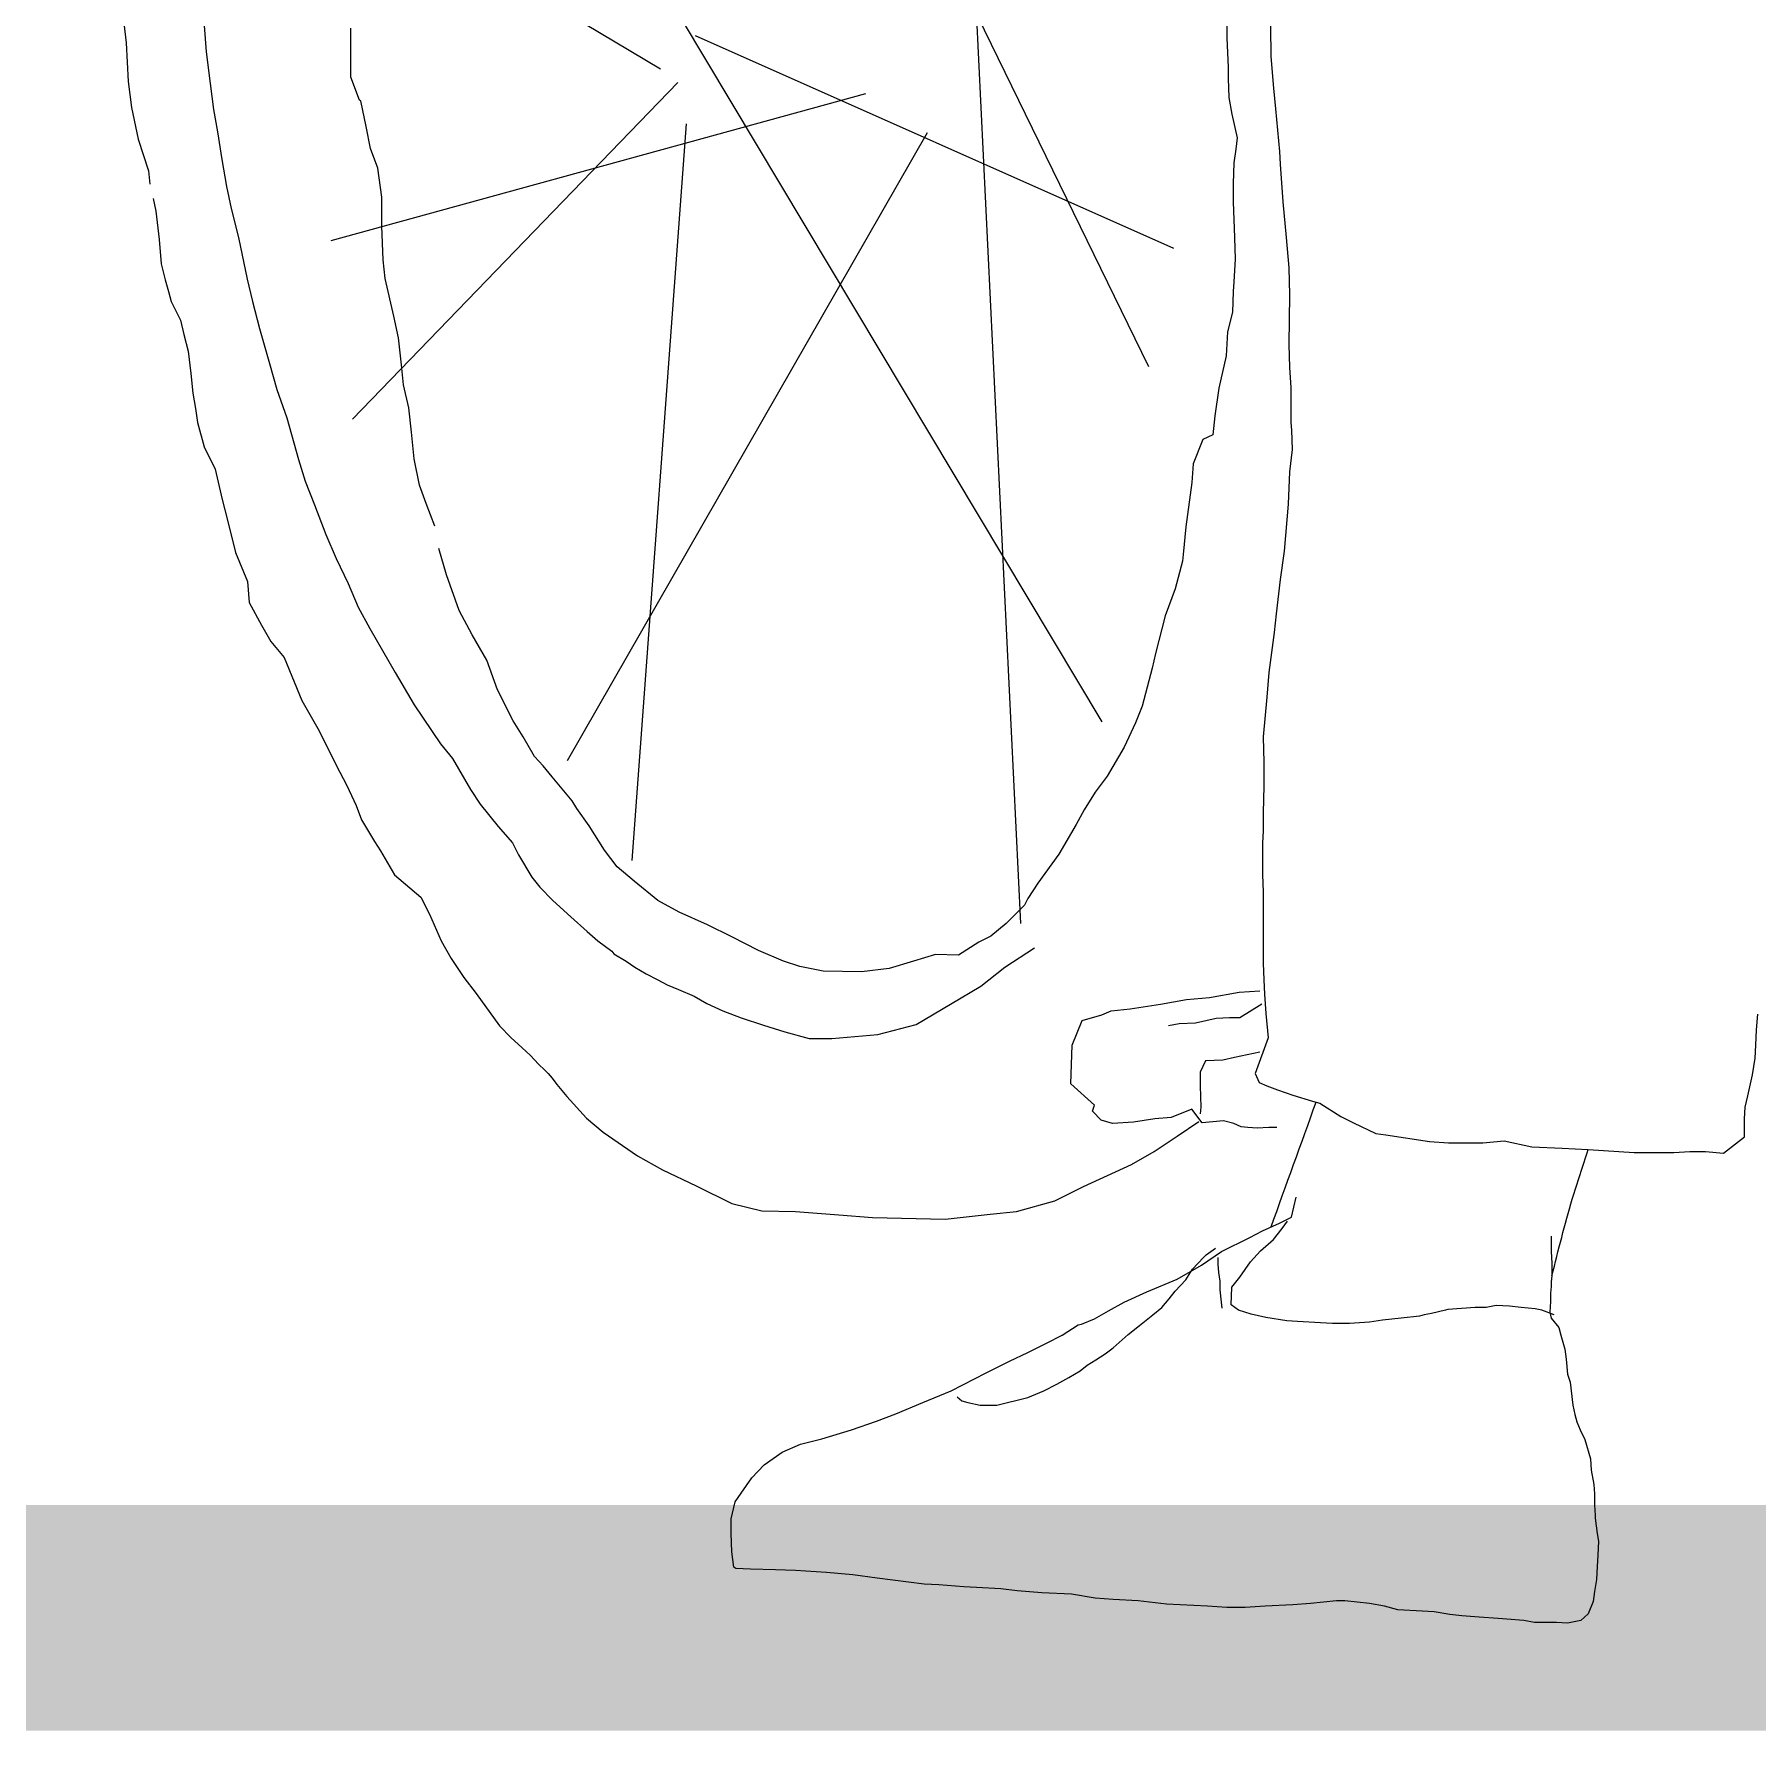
# Model space of a CAD drawing. Header units: millimetres. Extents: x 0 to 35, y -2 to 2.
# Drawn here: x 21.6774 to 22.0596, y -0.025 to 0.351 of the extents above; entities that cross this region are included whole.
import ezdxf

# ---------------------------------------------------------------- set-up
doc = ezdxf.new("R2010")
doc.units = ezdxf.units.MM
doc.layers.add('45-Biciklisti', color=7, linetype='Continuous')

# ---------------------------------------------------------------- blocks, each defined once
blk = doc.blocks.new('Cyclist 07 - Perspective view rear')
for p, q in [((-0.18371, 0.34335), (-0.26428, 0.39137)), ((-0.04851, 0.3593), (-0.04836, 0.34617)), ((-0.30312, 0.35661), (-0.30223, 0.34915)), ((-0.11493, 0.3583), (-0.07548, 0.27739)), ((-0.11372, 0.35614), (-0.10386, 0.15394)), ((-0.28491, 0.35303), (-0.28447, 0.34721)), ((-0.25238, 0.34154), (-0.25238, 0.35243)), ((-0.17914, 0.35448), (-0.08582, 0.19863)), ((-0.05806, 0.35512), (-0.05806, 0.3502)), ((-0.30223, 0.34915), (-0.30178, 0.34064)), ((-0.17602, 0.35083), (-0.06995, 0.30364)), ((-0.05806, 0.3502), (-0.05776, 0.34378)), ((-0.28447, 0.34721), (-0.28357, 0.3402)), ((-0.04836, 0.34617), (-0.04776, 0.33915)), ((-0.30178, 0.34064), (-0.30103, 0.33482)), ((-0.28357, 0.3402), (-0.28283, 0.33438)), ((-0.25044, 0.33646), (-0.25238, 0.34154)), ((-0.17986, 0.34036), (-0.25202, 0.26576)), ((-0.05776, 0.34378), (-0.05776, 0.34124)), ((-0.05776, 0.34124), (-0.05761, 0.33706)), ((-0.13826, 0.33787), (-0.25683, 0.3053)), ((-0.25014, 0.33632), (-0.25044, 0.33646)), ((-0.05761, 0.33706), (-0.05701, 0.33333)), ((-0.04776, 0.33915), (-0.04731, 0.33452)), ((-0.30103, 0.33482), (-0.29954, 0.32781)), ((-0.28283, 0.33438), (-0.28193, 0.32945)), ((-0.24895, 0.33064), (-0.25014, 0.33632)), ((-0.05701, 0.33333), (-0.05582, 0.32811)), ((-0.04731, 0.33452), (-0.04642, 0.32512)), ((-0.28193, 0.32945), (-0.28103, 0.32333)), ((-0.24805, 0.32572), (-0.24895, 0.33064)), ((-0.12455, 0.32923), (-0.2044, 0.18999)), ((-0.18996, 0.1679), (-0.17794, 0.33122)), ((-0.29954, 0.32781), (-0.2973, 0.32079)), ((-0.24641, 0.32139), (-0.24805, 0.32572)), ((-0.05612, 0.32557), (-0.05657, 0.32258)), ((-0.05582, 0.32811), (-0.05612, 0.32557)), ((-0.04642, 0.32512), (-0.04627, 0.32229)), ((-0.28103, 0.32333), (-0.27999, 0.31736)), ((-0.24551, 0.31497), (-0.24641, 0.32139)), ((-0.05657, 0.32258), (-0.05671, 0.31796)), ((-0.04627, 0.32229), (-0.04567, 0.31393)), ((-0.2973, 0.32079), (-0.297, 0.31781)), ((-0.27999, 0.31736), (-0.27894, 0.31244)), ((-0.05671, 0.31796), (-0.05671, 0.31393)), ((-0.29626, 0.31467), (-0.29566, 0.31184)), ((-0.24551, 0.30856), (-0.24551, 0.31497)), ((-0.05671, 0.31393), (-0.05642, 0.30602)), ((-0.04567, 0.31393), (-0.04492, 0.30602)), ((-0.29566, 0.31184), (-0.29491, 0.30557)), ((-0.27894, 0.31244), (-0.2773, 0.30602)), ((-0.2773, 0.30602), (-0.27536, 0.29676)), ((-0.24521, 0.30109), (-0.24551, 0.30856)), ((-0.05642, 0.30602), (-0.05627, 0.30124)), ((-0.04492, 0.30602), (-0.04433, 0.2993)), ((-0.29491, 0.30557), (-0.29447, 0.3002)), ((-0.29447, 0.3002), (-0.29357, 0.29662)), ((-0.24477, 0.29691), (-0.24521, 0.30109)), ((-0.05627, 0.30124), (-0.05657, 0.29617)), ((-0.04433, 0.2993), (-0.04418, 0.29333)), ((-0.29357, 0.29662), (-0.29282, 0.29408)), ((-0.27536, 0.29676), (-0.27417, 0.29184)), ((-0.24283, 0.28856), (-0.24477, 0.29691)), ((-0.05657, 0.29617), (-0.05671, 0.29408)), ((-0.29282, 0.29408), (-0.29223, 0.29184)), ((-0.29223, 0.29184), (-0.29059, 0.28856)), ((-0.27417, 0.29184), (-0.27268, 0.28587)), ((-0.05671, 0.29408), (-0.05686, 0.28945)), ((-0.04418, 0.29333), (-0.04433, 0.28229)), ((-0.29059, 0.28856), (-0.29014, 0.28766)), ((-0.29014, 0.28766), (-0.28939, 0.28453)), ((-0.24178, 0.28378), (-0.24283, 0.28856)), ((-0.05686, 0.28945), (-0.05791, 0.28512)), ((-0.28939, 0.28453), (-0.2885, 0.2808)), ((-0.27268, 0.28587), (-0.27044, 0.27811)), ((-0.24118, 0.27781), (-0.24178, 0.28378)), ((-0.05791, 0.28512), (-0.05821, 0.27975)), ((-0.2885, 0.2808), (-0.2879, 0.27587)), ((-0.05821, 0.27975), (-0.05985, 0.27259)), ((-0.04433, 0.28229), (-0.04418, 0.27721)), ((-0.2879, 0.27587), (-0.28745, 0.27154)), ((-0.27044, 0.27811), (-0.2688, 0.27229)), ((-0.24074, 0.27333), (-0.24118, 0.27781)), ((-0.04418, 0.27721), (-0.04388, 0.27274)), ((-0.28745, 0.27154), (-0.28685, 0.26811)), ((-0.2688, 0.27229), (-0.26656, 0.26602)), ((-0.23954, 0.26826), (-0.24074, 0.27333)), ((-0.05985, 0.27259), (-0.06074, 0.26647)), ((-0.04388, 0.27274), (-0.04388, 0.26497)), ((-0.28685, 0.26811), (-0.28641, 0.26497)), ((-0.23895, 0.26289), (-0.23954, 0.26826)), ((-0.28641, 0.26497), (-0.28491, 0.2596)), ((-0.26656, 0.26602), (-0.26402, 0.25677)), ((-0.06074, 0.26647), (-0.06119, 0.26229)), ((-0.04388, 0.26497), (-0.04373, 0.26333)), ((-0.23835, 0.25692), (-0.23895, 0.26289)), ((-0.06343, 0.26124), (-0.06552, 0.25587)), ((-0.06119, 0.26229), (-0.06343, 0.26124)), ((-0.04373, 0.26333), (-0.04358, 0.259)), ((-0.28491, 0.2596), (-0.28245, 0.25468)), ((-0.26402, 0.25677), (-0.26253, 0.25199)), ((-0.23716, 0.25109), (-0.23835, 0.25692)), ((-0.04358, 0.259), (-0.04418, 0.25408)), ((-0.28245, 0.25468), (-0.28096, 0.24796)), ((-0.06552, 0.25587), (-0.06582, 0.25169)), ((-0.04418, 0.25408), (-0.04448, 0.24692)), ((-0.26253, 0.25199), (-0.26044, 0.24677)), ((-0.23566, 0.24707), (-0.23716, 0.25109)), ((-0.06582, 0.25169), (-0.06716, 0.24184)), ((-0.28096, 0.24796), (-0.27977, 0.24333)), ((-0.26044, 0.24677), (-0.2579, 0.2402)), ((-0.23372, 0.24199), (-0.23566, 0.24707)), ((-0.04448, 0.24692), (-0.04537, 0.23647)), ((-0.27977, 0.24333), (-0.27798, 0.23617)), ((-0.06716, 0.24184), (-0.06776, 0.23572)), ((-0.2579, 0.2402), (-0.25566, 0.23483)), ((-0.23119, 0.23124), (-0.23283, 0.23707)), ((-0.27798, 0.23617), (-0.27529, 0.22975)), ((-0.25566, 0.23483), (-0.25298, 0.2293)), ((-0.06791, 0.23423), (-0.06955, 0.22811)), ((-0.06776, 0.23572), (-0.06791, 0.23423)), ((-0.04537, 0.23647), (-0.04627, 0.2302)), ((-0.27529, 0.22975), (-0.27491, 0.22513)), ((-0.22835, 0.22333), (-0.23119, 0.23124)), ((-0.04627, 0.2302), (-0.04716, 0.22259)), ((-0.25298, 0.2293), (-0.25074, 0.22408)), ((-0.06955, 0.22811), (-0.07179, 0.22214)), ((-0.27491, 0.22513), (-0.27223, 0.22005)), ((-0.25074, 0.22408), (-0.2482, 0.2193)), ((-0.22551, 0.21796), (-0.22835, 0.22333)), ((-0.07179, 0.22214), (-0.07388, 0.21378)), ((-0.04716, 0.22259), (-0.04761, 0.21841)), ((-0.27223, 0.22005), (-0.27014, 0.21647)), ((-0.2482, 0.2193), (-0.24253, 0.2096)), ((-0.22223, 0.21229), (-0.22551, 0.21796)), ((-0.04761, 0.21841), (-0.0488, 0.2096)), ((-0.27014, 0.21647), (-0.26715, 0.21289)), ((-0.26715, 0.21289), (-0.26327, 0.20336)), ((-0.21984, 0.20572), (-0.22223, 0.21229)), ((-0.07462, 0.2105), (-0.07686, 0.20214)), ((-0.07388, 0.21378), (-0.07462, 0.2105)), ((-0.24253, 0.2096), (-0.23835, 0.20244)), ((-0.0488, 0.2096), (-0.04925, 0.20408)), ((-0.26327, 0.20336), (-0.25939, 0.19664)), ((-0.21641, 0.19886), (-0.21984, 0.20572)), ((-0.04925, 0.20408), (-0.05, 0.19528)), ((-0.23835, 0.20244), (-0.23253, 0.19378)), ((-0.21417, 0.19528), (-0.21641, 0.19886)), ((-0.07686, 0.20214), (-0.07836, 0.19841)), ((-0.25939, 0.19664), (-0.25566, 0.18903)), ((-0.21163, 0.19095), (-0.21417, 0.19528)), ((-0.07836, 0.19841), (-0.08089, 0.19304)), ((-0.05, 0.19528), (-0.04985, 0.1896)), ((-0.23253, 0.19378), (-0.22984, 0.1905)), ((-0.08089, 0.19304), (-0.08462, 0.18662)), ((-0.25566, 0.18903), (-0.25327, 0.18455)), ((-0.22984, 0.1905), (-0.22581, 0.18363)), ((-0.20969, 0.18886), (-0.21163, 0.19095)), ((-0.20775, 0.18647), (-0.20969, 0.18886)), ((-0.04985, 0.1896), (-0.04985, 0.18438)), ((-0.25327, 0.18455), (-0.25118, 0.18008)), ((-0.22581, 0.18363), (-0.22372, 0.18035)), ((-0.20328, 0.1811), (-0.20775, 0.18647)), ((-0.08462, 0.18662), (-0.08731, 0.18304)), ((-0.04985, 0.18438), (-0.05, 0.17856)), ((-0.25118, 0.18008), (-0.25, 0.17692)), ((-0.22372, 0.18035), (-0.21969, 0.17543)), ((-0.20223, 0.17946), (-0.20328, 0.1811)), ((-0.08731, 0.18304), (-0.0897, 0.17916)), ((-0.25, 0.17692), (-0.24717, 0.17214)), ((-0.19954, 0.17558), (-0.20223, 0.17946)), ((-0.09149, 0.17587), (-0.09537, 0.16931)), ((-0.0897, 0.17916), (-0.09149, 0.17587)), ((-0.05, 0.17856), (-0.05, 0.17438)), ((-0.24717, 0.17214), (-0.24583, 0.17005)), ((-0.21969, 0.17543), (-0.21656, 0.17184)), ((-0.19611, 0.1702), (-0.19954, 0.17558)), ((-0.05, 0.17438), (-0.05015, 0.17184)), ((-0.24583, 0.17005), (-0.24269, 0.16468)), ((-0.21656, 0.17184), (-0.21522, 0.16916)), ((-0.21522, 0.16916), (-0.21223, 0.16423)), ((-0.19328, 0.16647), (-0.19611, 0.1702)), ((-0.09537, 0.16931), (-0.1, 0.16289)), ((-0.05015, 0.17184), (-0.05015, 0.16468)), ((-0.24269, 0.16468), (-0.23686, 0.15975)), ((-0.18955, 0.16334), (-0.19328, 0.16647)), ((-0.05015, 0.16468), (-0.05, 0.16095)), ((-0.21223, 0.16423), (-0.21044, 0.16199)), ((-0.21044, 0.16199), (-0.2076, 0.15901)), ((-0.18432, 0.15901), (-0.18955, 0.16334)), ((-0.1, 0.16289), (-0.10223, 0.15946)), ((-0.05, 0.16095), (-0.05, 0.15214)), ((-0.23686, 0.15975), (-0.23492, 0.15602)), ((-0.2076, 0.15901), (-0.20357, 0.15543)), ((-0.17955, 0.15647), (-0.18432, 0.15901)), ((-0.10298, 0.15796), (-0.10701, 0.15393)), ((-0.10223, 0.15946), (-0.10298, 0.15796)), ((-0.23492, 0.15602), (-0.23238, 0.15005)), ((-0.20357, 0.15543), (-0.19999, 0.15214)), ((-0.17328, 0.15364), (-0.17955, 0.15647)), ((-0.1679, 0.15095), (-0.17328, 0.15364)), ((-0.10701, 0.15393), (-0.11044, 0.1511)), ((-0.23238, 0.15005), (-0.23014, 0.14617)), ((-0.19999, 0.15214), (-0.1976, 0.15005)), ((-0.1976, 0.15005), (-0.19447, 0.14782)), ((-0.16193, 0.14796), (-0.1679, 0.15095)), ((-0.11313, 0.14976), (-0.11761, 0.14692)), ((-0.11044, 0.1511), (-0.11313, 0.14976)), ((-0.05, 0.15214), (-0.05, 0.14513)), ((-0.23014, 0.14617), (-0.2273, 0.14199)), ((-0.19447, 0.14782), (-0.19402, 0.14722)), ((-0.19402, 0.14722), (-0.19134, 0.14558)), ((-0.19134, 0.14558), (-0.1894, 0.14423)), ((-0.15641, 0.14558), (-0.16193, 0.14796)), ((-0.15283, 0.14438), (-0.15641, 0.14558)), ((-0.12761, 0.14558), (-0.13298, 0.14393)), ((-0.12268, 0.14707), (-0.12761, 0.14558)), ((-0.11761, 0.14692), (-0.12268, 0.14707)), ((-0.10731, 0.14423), (-0.10074, 0.14856)), ((-0.2273, 0.14199), (-0.22462, 0.13841)), ((-0.1894, 0.14423), (-0.18686, 0.14274)), ((-0.18686, 0.14274), (-0.18432, 0.1414)), ((-0.14761, 0.14334), (-0.15283, 0.14438)), ((-0.1391, 0.14319), (-0.14761, 0.14334)), ((-0.13298, 0.14393), (-0.1391, 0.14319)), ((-0.11268, 0.14005), (-0.10731, 0.14423)), ((-0.05, 0.14513), (-0.04985, 0.1414)), ((-0.22462, 0.13841), (-0.21939, 0.13125)), ((-0.18432, 0.1414), (-0.18223, 0.14035)), ((-0.18223, 0.14035), (-0.17969, 0.13931)), ((-0.17969, 0.13931), (-0.17626, 0.13782)), ((-0.17626, 0.13782), (-0.17343, 0.13617)), ((-0.1194, 0.13602), (-0.11268, 0.14005)), ((-0.06194, 0.13752), (-0.05537, 0.13871)), ((-0.05537, 0.13871), (-0.05074, 0.13901)), ((-0.04985, 0.1414), (-0.0497, 0.13826)), ((-0.0497, 0.13826), (-0.0494, 0.13394)), ((-0.17343, 0.13617), (-0.16984, 0.13453)), ((-0.16984, 0.13453), (-0.16581, 0.13304)), ((-0.12701, 0.13155), (-0.1194, 0.13602)), ((-0.08582, 0.13364), (-0.08373, 0.13453)), ((-0.08373, 0.13453), (-0.07955, 0.13498)), ((-0.07955, 0.13498), (-0.07283, 0.13602)), ((-0.07283, 0.13602), (-0.06701, 0.13707)), ((-0.06701, 0.13707), (-0.06194, 0.13752)), ((-0.0503, 0.13602), (-0.05522, 0.13304)), ((-0.0494, 0.13394), (-0.04895, 0.12856)), ((0.0594, 0.13035), (0.0597, 0.13379)), ((-0.21939, 0.13125), (-0.21686, 0.12856)), ((-0.16581, 0.13304), (-0.16089, 0.1314)), ((-0.16089, 0.1314), (-0.15611, 0.12991)), ((-0.13552, 0.12931), (-0.12701, 0.13155)), ((-0.09238, 0.12692), (-0.09015, 0.13244)), ((-0.09015, 0.13244), (-0.08582, 0.13364)), ((-0.06865, 0.1317), (-0.07104, 0.13125)), ((-0.06507, 0.13185), (-0.06865, 0.1317)), ((-0.06045, 0.13289), (-0.06507, 0.13185)), ((-0.05746, 0.13304), (-0.06045, 0.13289)), ((-0.05522, 0.13304), (-0.05746, 0.13304)), ((0.05925, 0.12692), (0.0594, 0.13035)), ((-0.21686, 0.12856), (-0.21447, 0.12647)), ((-0.21447, 0.12647), (-0.21253, 0.12468)), ((-0.15611, 0.12991), (-0.15074, 0.12841)), ((-0.15074, 0.12841), (-0.14567, 0.12841)), ((-0.14567, 0.12841), (-0.13552, 0.12931)), ((-0.09268, 0.11841), (-0.09238, 0.12692)), ((-0.04895, 0.12856), (-0.05179, 0.12065)), ((0.0591, 0.12408), (0.05925, 0.12692)), ((-0.21253, 0.12468), (-0.21074, 0.12274)), ((-0.21074, 0.12274), (-0.20939, 0.1214)), ((-0.06283, 0.12349), (-0.06403, 0.12095)), ((-0.05895, 0.12364), (-0.06283, 0.12349)), ((-0.05642, 0.12423), (-0.05895, 0.12364)), ((-0.05074, 0.12543), (-0.05642, 0.12423)), ((0.05851, 0.12035), (0.0591, 0.12408)), ((-0.20939, 0.1214), (-0.20865, 0.12065)), ((-0.20865, 0.12065), (-0.20775, 0.11961)), ((-0.20775, 0.11961), (-0.20671, 0.11826)), ((-0.06403, 0.12095), (-0.06403, 0.11797)), ((-0.05179, 0.12065), (-0.05089, 0.11871)), ((-0.05089, 0.11871), (-0.04925, 0.11797)), ((0.05746, 0.11573), (0.05851, 0.12035)), ((-0.20671, 0.11826), (-0.20447, 0.11558)), ((-0.20447, 0.11558), (-0.20014, 0.1108)), ((-0.08746, 0.11364), (-0.09268, 0.11841)), ((-0.06403, 0.11797), (-0.06388, 0.11319)), ((-0.04925, 0.11797), (-0.04686, 0.11707)), ((-0.04686, 0.11707), (-0.04343, 0.11588)), ((-0.04343, 0.11588), (-0.0391, 0.11453)), ((0.05686, 0.11319), (0.05746, 0.11573)), ((-0.08791, 0.11229), (-0.08746, 0.11364)), ((-0.08597, 0.11035), (-0.08791, 0.11229)), ((-0.07045, 0.11095), (-0.07403, 0.11065)), ((-0.06582, 0.11274), (-0.07045, 0.11095)), ((-0.06358, 0.10976), (-0.06582, 0.11274)), ((-0.06388, 0.11319), (-0.06403, 0.1117)), ((-0.0391, 0.11453), (-0.03746, 0.11409)), ((-0.03746, 0.11409), (-0.03283, 0.1111)), ((-0.03283, 0.1111), (-0.03, 0.10976)), ((0.05671, 0.11065), (0.05686, 0.11319)), ((-0.20014, 0.1108), (-0.19641, 0.10767)), ((-0.19641, 0.10767), (-0.1888, 0.10244)), ((-0.08343, 0.10961), (-0.08597, 0.11035)), ((-0.0788, 0.10991), (-0.08343, 0.10961)), ((-0.07403, 0.11065), (-0.0788, 0.10991)), ((-0.0691, 0.10677), (-0.06433, 0.11006)), ((-0.0588, 0.1102), (-0.06358, 0.10976)), ((-0.05657, 0.10961), (-0.0588, 0.1102)), ((-0.05492, 0.10886), (-0.05657, 0.10961)), ((-0.05343, 0.10871), (-0.05492, 0.10886)), ((-0.05134, 0.10856), (-0.05343, 0.10871)), ((-0.0488, 0.10871), (-0.05134, 0.10856)), ((-0.04701, 0.10871), (-0.0488, 0.10871)), ((-0.03, 0.10976), (-0.02507, 0.10737)), ((-0.02507, 0.10737), (-0.02283, 0.10707)), ((-0.02283, 0.10707), (-0.01313, 0.10558)), ((0.05671, 0.10841), (0.05671, 0.11065)), ((0.05671, 0.10662), (0.05671, 0.10841)), ((-0.07925, 0.1005), (-0.07418, 0.10334)), ((-0.07418, 0.10334), (-0.0691, 0.10677)), ((-0.01313, 0.10558), (-0.00895, 0.10528)), ((-0.00895, 0.10528), (-0.00134, 0.10528)), ((-0.00134, 0.10528), (0.00343, 0.10573)), ((0.00343, 0.10573), (0.00955, 0.10438)), ((0.00955, 0.10438), (0.01627, 0.10409)), ((0.01627, 0.10409), (0.02209, 0.10379)), ((0.02209, 0.10379), (0.03224, 0.10319)), ((0.03224, 0.10319), (0.04104, 0.10319)), ((0.04104, 0.10319), (0.04463, 0.10334)), ((0.04463, 0.10334), (0.04806, 0.10334)), ((0.04806, 0.10334), (0.05209, 0.10304)), ((0.05209, 0.10304), (0.05671, 0.10662)), ((-0.1888, 0.10244), (-0.18328, 0.09931)), ((-0.08985, 0.09558), (-0.07925, 0.1005)), ((-0.18328, 0.09931), (-0.17581, 0.09573)), ((-0.17581, 0.09573), (-0.1679, 0.09185)), ((-0.09627, 0.09244), (-0.08985, 0.09558)), ((-0.1679, 0.09185), (-0.16119, 0.09021)), ((-0.10477, 0.09006), (-0.09627, 0.09244)), ((-0.04373, 0.0888), (-0.04268, 0.09328)), ((-0.16119, 0.09021), (-0.15373, 0.09006)), ((-0.15373, 0.09006), (-0.14417, 0.08931)), ((-0.14417, 0.08931), (-0.13671, 0.08871)), ((-0.13671, 0.08871), (-0.12059, 0.08841)), ((-0.12059, 0.08841), (-0.11059, 0.08946)), ((-0.11059, 0.08946), (-0.10477, 0.09006)), ((-0.04642, 0.08746), (-0.04373, 0.0888)), ((-0.04582, 0.08627), (-0.04463, 0.08791)), ((-0.05925, 0.08119), (-0.05298, 0.08433)), ((-0.05298, 0.08433), (-0.05015, 0.08582)), ((-0.05015, 0.08582), (-0.04642, 0.08746)), ((-0.04776, 0.08388), (-0.04582, 0.08627)), ((0.01388, 0.08462), (0.01388, 0.08313)), ((-0.06373, 0.07821), (-0.05925, 0.08119)), ((-0.06328, 0.07985), (-0.06268, 0.08044)), ((-0.06268, 0.08044), (-0.06059, 0.08194)), ((-0.05283, 0.07895), (-0.0506, 0.08134)), ((-0.0506, 0.08134), (-0.04776, 0.08388)), ((0.01388, 0.08313), (0.01388, 0.08313)), ((0.01388, 0.08313), (0.01388, 0.08119)), ((0.01388, 0.08119), (0.01403, 0.07865)), ((-0.0691, 0.07507), (-0.06373, 0.07821)), ((-0.06716, 0.07492), (-0.06567, 0.07731)), ((-0.06567, 0.07731), (-0.06328, 0.07985)), ((-0.06, 0.07836), (-0.06, 0.07985)), ((-0.05985, 0.07656), (-0.06, 0.07836)), ((-0.05955, 0.07462), (-0.05985, 0.07656)), ((-0.05522, 0.07552), (-0.05283, 0.07895)), ((0.01403, 0.07865), (0.01403, 0.07746)), ((0.01403, 0.07746), (0.01403, 0.07582)), ((-0.07582, 0.07224), (-0.0691, 0.07507)), ((-0.06955, 0.07239), (-0.06716, 0.07492)), ((-0.05955, 0.07268), (-0.05955, 0.07462)), ((-0.05925, 0.07), (-0.05955, 0.07268)), ((-0.05716, 0.0694), (-0.05701, 0.07328)), ((-0.05701, 0.07328), (-0.05522, 0.07552)), ((0.01388, 0.07343), (0.01373, 0.07194)), ((0.01403, 0.07582), (0.01388, 0.07447)), ((0.01388, 0.07447), (0.01388, 0.07343)), ((-0.08433, 0.06806), (-0.08089, 0.07)), ((-0.08089, 0.07), (-0.07582, 0.07224)), ((-0.07447, 0.06716), (-0.07253, 0.0688)), ((-0.07253, 0.0688), (-0.07089, 0.07074)), ((-0.07089, 0.07074), (-0.06955, 0.07239)), ((-0.0591, 0.06865), (-0.05925, 0.07)), ((-0.05552, 0.06821), (-0.05716, 0.0694)), ((-0.00298, 0.0688), (-0.0091, 0.06836)), ((-0.0006, 0.0688), (-0.00298, 0.0688)), ((0.00164, 0.06925), (-0.0006, 0.0688)), ((0.00463, 0.0691), (0.00164, 0.06925)), ((0.00716, 0.0688), (0.00463, 0.0691)), ((0.0103, 0.0685), (0.00716, 0.0688)), ((0.01373, 0.07015), (0.01358, 0.06776)), ((0.01373, 0.07194), (0.01373, 0.07015)), ((-0.09104, 0.06492), (-0.0903, 0.06507)), ((-0.0903, 0.06507), (-0.08746, 0.06627)), ((-0.08746, 0.06627), (-0.08433, 0.06806)), ((-0.07746, 0.06477), (-0.07447, 0.06716)), ((-0.05268, 0.06731), (-0.05552, 0.06821)), ((-0.0494, 0.06656), (-0.05268, 0.06731)), ((-0.04477, 0.06582), (-0.0494, 0.06656)), ((-0.04239, 0.06567), (-0.04477, 0.06582)), ((-0.03731, 0.06537), (-0.04239, 0.06567)), ((-0.03463, 0.06522), (-0.03731, 0.06537)), ((-0.03089, 0.06522), (-0.03463, 0.06522)), ((-0.02642, 0.06552), (-0.03089, 0.06522)), ((-0.02358, 0.06597), (-0.02642, 0.06552)), ((-0.0194, 0.06642), (-0.02358, 0.06597)), ((-0.01537, 0.06686), (-0.0194, 0.06642)), ((-0.01433, 0.06716), (-0.01537, 0.06686)), ((-0.01269, 0.06746), (-0.01433, 0.06716)), ((-0.00955, 0.06821), (-0.01269, 0.06746)), ((-0.0091, 0.06836), (-0.00955, 0.06821)), ((0.01179, 0.06821), (0.0103, 0.0685)), ((0.01448, 0.06716), (0.01179, 0.06821)), ((0.01358, 0.06776), (0.01388, 0.06642)), ((0.01388, 0.06642), (0.01552, 0.06433)), ((-0.09806, 0.06089), (-0.09462, 0.06268)), ((-0.09462, 0.06268), (-0.09104, 0.06492)), ((-0.08194, 0.06104), (-0.08, 0.06283)), ((-0.08, 0.06283), (-0.07746, 0.06477)), ((0.01552, 0.06433), (0.01597, 0.06268)), ((0.01597, 0.06268), (0.01687, 0.05955)), ((-0.10626, 0.05686), (-0.10223, 0.0588)), ((-0.10223, 0.0588), (-0.09806, 0.06089)), ((-0.08716, 0.05716), (-0.08507, 0.05851)), ((-0.08507, 0.05851), (-0.08328, 0.05985)), ((-0.08328, 0.05985), (-0.08194, 0.06104)), ((0.01687, 0.05955), (0.01716, 0.05731)), ((-0.11925, 0.0503), (-0.11149, 0.05433)), ((-0.11149, 0.05433), (-0.10626, 0.05686)), ((-0.09313, 0.05328), (-0.09059, 0.05477)), ((-0.09059, 0.05477), (-0.0891, 0.05597)), ((-0.0891, 0.05597), (-0.08716, 0.05716)), ((0.01716, 0.05731), (0.01746, 0.05403)), ((0.01746, 0.05403), (0.01776, 0.05313)), ((-0.12552, 0.04776), (-0.11925, 0.0503)), ((-0.10223, 0.0488), (-0.09865, 0.0503)), ((-0.09865, 0.0503), (-0.09582, 0.05179)), ((-0.09582, 0.05179), (-0.09313, 0.05328)), ((0.01776, 0.05313), (0.01806, 0.05224)), ((0.01806, 0.05224), (0.01866, 0.04716)), ((-0.13149, 0.04522), (-0.12552, 0.04776)), ((-0.11791, 0.04895), (-0.11686, 0.04806)), ((-0.11686, 0.04806), (-0.11552, 0.04776)), ((-0.11552, 0.04776), (-0.11283, 0.04716)), ((-0.11283, 0.04716), (-0.1091, 0.04716)), ((-0.1091, 0.04716), (-0.10223, 0.0488)), ((0.01866, 0.04716), (0.0191, 0.04507)), ((-0.14134, 0.04164), (-0.13582, 0.04358)), ((-0.13582, 0.04358), (-0.13149, 0.04522)), ((0.0191, 0.04507), (0.01955, 0.04343)), ((0.01955, 0.04343), (0.0203, 0.04164)), ((-0.15671, 0.03672), (-0.15268, 0.03851)), ((-0.15268, 0.03851), (-0.1479, 0.0397)), ((-0.1479, 0.0397), (-0.14134, 0.04164)), ((0.0203, 0.04164), (0.02134, 0.03955)), ((0.02134, 0.03955), (0.02254, 0.03522)), ((-0.16074, 0.03388), (-0.15671, 0.03672)), ((0.02254, 0.03522), (0.02269, 0.03269)), ((-0.16581, 0.02761), (-0.16343, 0.03104)), ((-0.16343, 0.03104), (-0.16074, 0.03388)), ((0.02269, 0.03269), (0.02328, 0.02955)), ((-0.16716, 0.02567), (-0.16581, 0.02761)), ((0.02328, 0.02955), (0.02343, 0.02746)), ((0.02343, 0.02746), (0.02343, 0.02507)), ((-0.16805, 0.02194), (-0.16716, 0.02567)), ((0.02343, 0.02507), (0.02358, 0.02269)), ((-0.16805, 0.01866), (-0.16805, 0.02194)), ((0.02358, 0.02269), (0.02358, 0.02209)), ((0.02358, 0.02209), (0.02403, 0.01866)), ((-0.1679, 0.01463), (-0.16805, 0.01866)), ((0.02403, 0.01866), (0.02433, 0.01701)), ((0.02433, 0.01701), (0.02418, 0.01388)), ((-0.16746, 0.01119), (-0.1679, 0.01463)), ((0.02418, 0.01388), (0.02403, 0.01134)), ((-0.16701, 0.0109), (-0.16746, 0.01119)), ((-0.16373, 0.01075), (-0.16701, 0.0109)), ((-0.1582, 0.0106), (-0.16373, 0.01075)), ((-0.15373, 0.01045), (-0.1582, 0.0106)), ((-0.14686, 0.01), (-0.15373, 0.01045)), ((-0.14104, 0.00955), (-0.14686, 0.01)), ((-0.13567, 0.00881), (-0.14104, 0.00955)), ((-0.12522, 0.00746), (-0.13567, 0.00881)), ((0.02388, 0.00851), (0.02343, 0.00582)), ((0.02403, 0.01134), (0.02388, 0.00851)), ((-0.12194, 0.00731), (-0.12522, 0.00746)), ((-0.11641, 0.00687), (-0.12194, 0.00731)), ((-0.11358, 0.00672), (-0.11641, 0.00687)), ((-0.1082, 0.00642), (-0.11358, 0.00672)), ((-0.10462, 0.00597), (-0.1082, 0.00642)), ((-0.0991, 0.00552), (-0.10462, 0.00597)), ((-0.09253, 0.00522), (-0.0991, 0.00552)), ((-0.08731, 0.00433), (-0.09253, 0.00522)), ((-0.08328, 0.00403), (-0.08731, 0.00433)), ((-0.07776, 0.00373), (-0.08328, 0.00403)), ((0.02343, 0.00582), (0.02313, 0.00358)), ((-0.07149, 0.00298), (-0.07776, 0.00373)), ((-0.06239, 0.00254), (-0.07149, 0.00298)), ((-0.05806, 0.00224), (-0.06239, 0.00254)), ((-0.05403, 0.00224), (-0.05806, 0.00224)), ((-0.04955, 0.00254), (-0.05403, 0.00224)), ((-0.04343, 0.00284), (-0.04955, 0.00254)), ((-0.03955, 0.00313), (-0.04343, 0.00284)), ((-0.03373, 0.00373), (-0.03955, 0.00313)), ((-0.03194, 0.00373), (-0.03373, 0.00373)), ((-0.02642, 0.00313), (-0.03194, 0.00373)), ((-0.02313, 0.00254), (-0.02642, 0.00313)), ((-0.02015, 0.00179), (-0.02313, 0.00254)), ((-0.01478, 0.00149), (-0.02015, 0.00179)), ((-0.01209, 0.00134), (-0.01478, 0.00149)), ((-0.00866, 0.00075), (-0.01209, 0.00134)), ((-0.00597, 0.00045), (-0.00866, 0.00075)), ((-0.00209, 0.00015), (-0.00597, 0.00045)), ((0.00209, -0.00015), (-0.00209, 0.00015)), ((0.02209, 0.0009), (0.02045, -0.0006)), ((0.02313, 0.00358), (0.02209, 0.0009)), ((0.00403, -0.0003), (0.00209, -0.00015)), ((0.00776, -0.0006), (0.00403, -0.0003)), ((0.01015, -0.00104), (0.00776, -0.0006)), ((0.01134, -0.00104), (0.01015, -0.00104)), ((0.01358, -0.00104), (0.01134, -0.00104)), ((0.01507, -0.00104), (0.01358, -0.00104)), ((0.01746, -0.00119), (0.01507, -0.00104)), ((0.02045, -0.0006), (0.01746, -0.00119))]:
    blk.add_line(p, q)
for points in [[(-0.04828, 0.08664), (-0.03828, 0.11431)], [(0.01403, 0.07582), (0.01854, 0.09279), (0.02209, 0.10379)]]:
    blk.add_spline(points, degree=3)

msp = doc.modelspace()

# ---------------------------------------------------------------- linework, layer by layer
at = {"const_width": 0.05}
msp.add_lwpolyline([(0, 0), (35, 0)], dxfattribs=at)

# ---------------------------------------------------------------- block references
at = {"layer": '45-Biciklisti'}
msp.add_blockref('Cyclist 07 - Perspective view rear', (22, 0), dxfattribs=at)

doc.saveas('drawing.dxf')
